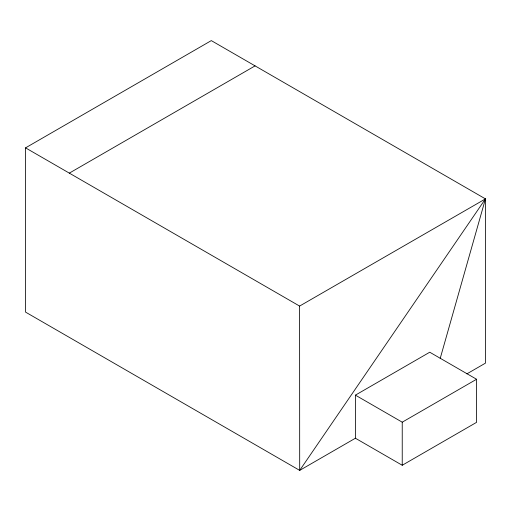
<?xml version="1.0" encoding="UTF-8"?>
<svg xmlns="http://www.w3.org/2000/svg" width="511" height="511" viewBox="0 0 511 511"><rect width="100%" height="100%" fill="white"/><g stroke="black" fill="none" stroke-linecap="round" stroke-linejoin="round"><path stroke-width="0.77" d="M440.188 358.479L485.45 198.888L211.305 40.612L25.55 147.858L25.55 312.112L299.695 470.388L355.401 438.227L402.234 465.266L476.578 422.342L476.578 379.258L429.745 352.22L355.401 395.144L355.401 438.227M466.882 373.867L485.45 363.142L485.45 198.888L299.695 470.388L299.599 306.076L25.55 147.858M69.317 173.127L255.072 65.881M299.599 306.076L485.45 198.888M355.401 395.144L402.234 422.182L476.578 379.258M402.234 422.182L402.234 465.266"/></g></svg>
